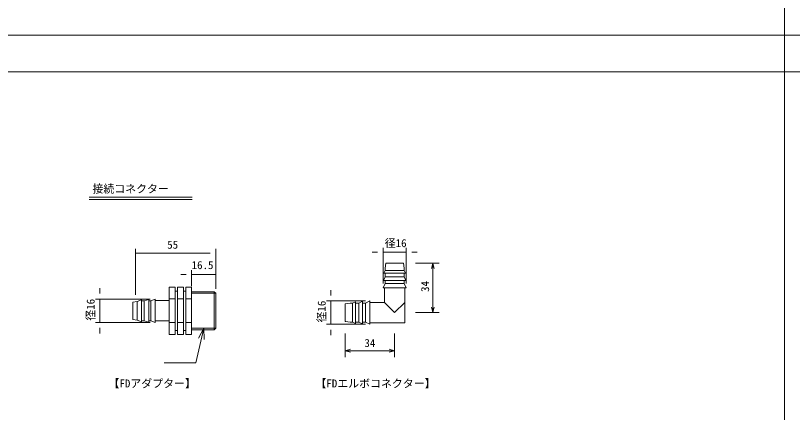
# Model space of a CAD drawing. Units: millimetres, scale not verified, with parts at other scales. Extents: x -79798 to 6167, y -2774 to 2774.
# Drawn here: x 108 to 2242, y -1644 to -554 of the extents above; entities that cross this region are included whole.
import ezdxf
from ezdxf.enums import TextEntityAlignment as Align

# ---------------------------------------------------------------- set-up
doc = ezdxf.new("R2010")
doc.units = ezdxf.units.MM
doc.header["$LTSCALE"] = 4
for name, color, linetype, lineweight in [('0-1_WAKU', 7, 'Continuous', 18), ('0-3_moji', 7, 'Continuous', 18), ('0-5_sunpo', 7, 'Continuous', 18), ('0-6_buhin', 2, 'Continuous', 18)]:
    doc.layers.add(name, color=color, linetype=linetype, lineweight=lineweight)
doc.styles.add('ＭＳ ゴシック', font='')
doc.styles.get('ＭＳ ゴシック').set_extended_font_data('MS Gothic')

msp = doc.modelspace()

# ---------------------------------------------------------------- linework, layer by layer
at = {"layer": '0-1_WAKU'}
for p, q in [((2219.554, 2774), (2219.554, -2299)), ((-1727.696, -608), (6166.804, -608)), ((-1727.696, -708), (6166.804, -708))]:
    msp.add_line(p, q, dxfattribs=at)
at = {"layer": '0-3_moji'}
for p, q in [((310.747, -1052.856), (593.383, -1052.856)), ((310.747, -1058.82), (593.383, -1058.82))]:
    msp.add_line(p, q, dxfattribs=at)
at = {"layer": '0-5_sunpo'}
for p, q in [((437.771, -1320.46), (437.771, -1194.658)), ((657.771, -1304.46), (657.771, -1194.658)), ((1117.236, -1289.466), (1117.236, -1191.812)), ((1181.236, -1289.466), (1181.236, -1191.812)), ((642.771, -1206.658), (437.771, -1206.658)), ((1102.236, -1203.812), (1087.236, -1203.812)), ((1181.236, -1203.812), (1117.236, -1203.812)), ((1196.236, -1203.812), (1211.236, -1203.812)), ((1206.308, -1233.466), (1271.585, -1233.466)), ((1254.068, -1369.466), (1254.068, -1233.466)), ((1254.068, -1233.466), (1254.068, -1248.466)), ((591.771, -1296.46), (591.771, -1252.951)), ((657.771, -1304.46), (657.771, -1252.951)), ((576.771, -1264.951), (561.771, -1264.951)), ((591.771, -1264.951), (657.771, -1264.951)), ((339.44, -1317.46), (339.44, -1302.46)), ((973.815, -1322.466), (973.815, -1307.466)), ((477.771, -1332.46), (327.44, -1332.46)), ((339.44, -1332.46), (339.44, -1396.46)), ((1069.236, -1337.466), (961.815, -1337.466)), ((973.815, -1337.466), (973.815, -1401.466)), ((1254.068, -1369.466), (1254.068, -1354.466)), ((1206.308, -1369.466), (1271.585, -1369.466)), ((477.771, -1396.46), (327.44, -1396.46)), ((1069.236, -1401.466), (961.815, -1401.466)), ((339.44, -1411.46), (339.44, -1426.46)), ((973.815, -1416.466), (973.815, -1431.466)), ((1013.236, -1426.538), (1013.236, -1491.815)), ((1149.236, -1426.538), (1149.236, -1491.815)), ((1149.236, -1474.298), (1013.236, -1474.298)), ((1013.236, -1474.298), (1028.236, -1474.298)), ((1149.236, -1474.298), (1134.236, -1474.298))]:
    msp.add_line(p, q, dxfattribs=at)
for points in [[(1258.087, -1248.466), (1254.068, -1233.466), (1250.049, -1248.466)], [(1250.049, -1354.466), (1254.068, -1369.466), (1258.087, -1354.466)], [(516.608, -1507.825), (603.462, -1507.825), (624.771, -1412.46)], [(610.384, -1439.985), (624.771, -1412.46), (626.074, -1443.491)], [(1028.236, -1478.318), (1013.236, -1474.298), (1028.236, -1470.279)], [(1134.236, -1470.279), (1149.236, -1474.298), (1134.236, -1478.318)]]:
    msp.add_lwpolyline(points, dxfattribs=at)
at = {"layer": '0-6_buhin'}
for p, q in [((1123.334, -1247.466), (1125.236, -1234.153)), ((1126.028, -1233.466), (1172.444, -1233.466)), ((1175.138, -1247.466), (1173.236, -1234.153)), ((1123.334, -1253.466), (1119.236, -1261.466)), ((1123.334, -1253.466), (1123.334, -1247.466)), ((1123.334, -1253.466), (1175.138, -1253.466)), ((1175.138, -1253.466), (1175.138, -1247.466)), ((1175.138, -1253.466), (1179.236, -1261.466)), ((1123.236, -1271.466), (1118.236, -1281.466)), ((1119.236, -1261.466), (1179.236, -1261.466)), ((1123.236, -1271.466), (1123.236, -1261.466)), ((1123.236, -1271.466), (1175.236, -1271.466)), ((1175.236, -1271.466), (1175.236, -1261.466)), ((1175.236, -1271.466), (1180.236, -1281.466)), ((1118.236, -1281.466), (1180.236, -1281.466)), ((1123.236, -1289.466), (1123.236, -1281.466)), ((1123.236, -1289.466), (1175.236, -1289.466)), ((1175.236, -1289.466), (1175.236, -1281.466)), ((1175.236, -1289.466), (1181.236, -1301.466)), ((552.971, -1310.73), (546.171, -1310.73)), ((575.771, -1310.73), (568.971, -1310.73)), ((653.771, -1312.46), (591.771, -1312.46)), ((657.771, -1316.46), (591.771, -1316.46)), ((657.771, -1316.46), (653.771, -1312.46)), ((653.771, -1312.46), (653.771, -1416.46)), ((657.771, -1316.46), (657.771, -1412.46)), ((1121.236, -1341.466), (1121.236, -1301.466)), ((1177.236, -1397.466), (1177.236, -1301.466)), ((429.771, -1341.252), (429.771, -1387.668)), ((441.771, -1338.558), (430.458, -1340.46)), ((441.771, -1338.558), (453.771, -1334.46)), ((441.771, -1338.558), (441.771, -1390.362)), ((453.771, -1334.46), (453.771, -1394.46)), ((461.771, -1336.86), (453.771, -1336.86)), ((461.771, -1336.86), (473.771, -1333.46)), ((461.771, -1336.86), (461.771, -1392.06)), ((473.771, -1333.46), (473.771, -1395.46)), ((479.771, -1336.86), (473.771, -1336.86)), ((479.771, -1336.86), (479.771, -1392.06)), ((530.171, -1336.46), (491.771, -1336.46)), ((546.171, -1331.824), (530.171, -1331.824)), ((568.971, -1331.824), (552.971, -1331.824)), ((591.771, -1331.824), (575.771, -1331.824)), ((1027.236, -1343.564), (1013.923, -1345.466)), ((1033.236, -1343.564), (1027.236, -1343.564)), ((1033.236, -1343.564), (1041.236, -1339.466)), ((1033.236, -1343.564), (1033.236, -1395.368)), ((1041.236, -1339.466), (1041.236, -1399.466)), ((1051.236, -1343.466), (1041.236, -1343.466)), ((1051.236, -1343.466), (1061.236, -1338.466)), ((1051.236, -1343.466), (1051.236, -1395.466)), ((1061.236, -1338.466), (1061.236, -1400.466)), ((1069.236, -1343.466), (1061.236, -1343.466)), ((1069.236, -1343.466), (1069.236, -1395.466)), ((1121.236, -1341.466), (1081.236, -1341.466)), ((1149.236, -1369.466), (1121.236, -1341.466)), ((1177.236, -1341.466), (1149.236, -1369.466)), ((1013.236, -1346.258), (1013.236, -1392.674)), ((441.771, -1390.362), (430.458, -1388.46)), ((441.771, -1390.362), (453.771, -1394.46)), ((461.771, -1392.06), (453.771, -1392.06)), ((461.771, -1392.06), (473.771, -1395.46)), ((479.771, -1392.06), (473.771, -1392.06)), ((479.771, -1392.06), (491.771, -1396.46)), ((491.771, -1392.46), (530.171, -1392.46)), ((546.171, -1397.097), (530.171, -1397.097)), ((568.971, -1397.097), (552.971, -1397.097)), ((591.771, -1397.097), (575.771, -1397.097)), ((1027.236, -1395.368), (1013.923, -1393.466)), ((1033.236, -1395.368), (1027.236, -1395.368)), ((1033.236, -1395.368), (1041.236, -1399.466)), ((1051.236, -1395.466), (1041.236, -1395.466)), ((1051.236, -1395.466), (1061.236, -1400.466)), ((1069.236, -1395.466), (1061.236, -1395.466)), ((1069.236, -1395.466), (1081.236, -1401.466)), ((1177.236, -1397.466), (1081.236, -1397.466)), ((552.971, -1418.19), (546.171, -1418.19)), ((575.771, -1418.19), (568.971, -1418.19)), ((657.771, -1412.46), (591.771, -1412.46)), ((653.771, -1416.46), (591.771, -1416.46)), ((657.771, -1412.46), (653.771, -1416.46))]:
    msp.add_line(p, q, dxfattribs=at)
for points in [[(530.171, -1299.187), (546.171, -1299.187), (546.171, -1429.733), (530.171, -1429.733)], [(552.971, -1299.187), (568.971, -1299.187), (568.971, -1429.733), (552.971, -1429.733)], [(575.771, -1299.187), (591.771, -1299.187), (591.771, -1429.733), (575.771, -1429.733)]]:
    msp.add_lwpolyline(points, close=True, dxfattribs=at)
for points in [[(1123.236, -1289.466), (1117.236, -1301.466), (1181.236, -1301.466)], [(479.771, -1336.86), (491.771, -1332.46), (491.771, -1396.46)], [(1069.236, -1343.466), (1081.236, -1337.466), (1081.236, -1401.466)]]:
    msp.add_lwpolyline(points, dxfattribs=at)
for centre, start, end in [((1126.028, -1234.266), 90, 171.8699), ((1172.444, -1234.266), 8.1301, 90), ((430.571, -1341.252), 98.1301, 180), ((1014.036, -1346.258), 98.1301, 180), ((430.571, -1387.668), 180, 261.8699), ((1014.036, -1392.674), 180, 261.8699)]:
    msp.add_arc(centre, 0.8, start, end, dxfattribs=at)

# ---------------------------------------------------------------- texts
at = {"layer": '0-3_moji', "style": 'ＭＳ ゴシック'}
for s, p in [('接続コネクター', (319.262, -1047.144)), ('【FDアダプター】', (363.455, -1581.734)), ('【FDエルボコネクター】', (931.702, -1581.734))]:
    msp.add_text(s, height=21.99, dxfattribs=at).set_placement(p, align=Align.BOTTOM_LEFT)
at = {"layer": '0-5_sunpo', "style": 'ＭＳ ゴシック'}
for s, p in [('55', (524.746, -1200.658)), ('径16', (1122.007, -1196.334)), ('16.5', (591.771, -1256.6)), ('34', (1066.171, -1470.578))]:
    msp.add_text(s, height=21.99, dxfattribs=at).set_placement(p, align=Align.BOTTOM_LEFT)
for s, p in [('34', (1250.348, -1312.7)), ('径16', (331.963, -1391.689)), ('径16', (966.338, -1396.695))]:
    msp.add_text(s, height=21.99, rotation=90, dxfattribs=at).set_placement(p, align=Align.BOTTOM_LEFT)

doc.saveas('drawing.dxf')
